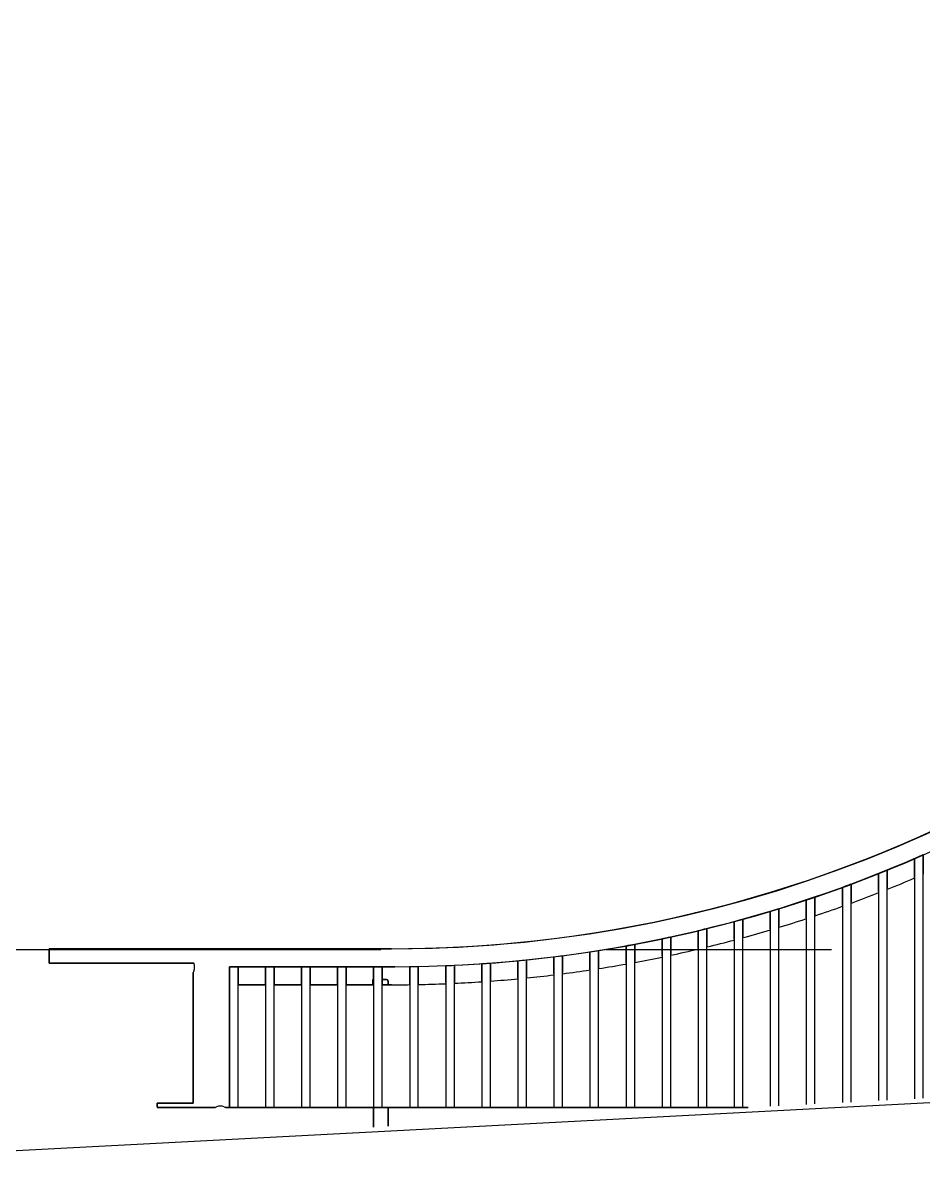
# Model space of a CAD drawing. Header units: millimetres. Extents: x -4391136 to -1798569, y -886572 to -291056.
# Drawn here: x -2136556 to -2135308, y -390037 to -388456 of the extents above; entities that cross this region are included whole.
import ezdxf

# ---------------------------------------------------------------- set-up
doc = ezdxf.new("R2010")
doc.units = ezdxf.units.MM
doc.linetypes.add('TA_GL_005.00000', pattern=[13.75, 5, -1.25, 1.25, -1.25, 5])
for name, color, linetype in [('000 - 0_SYM_DWG_GRIDLINE_MAIN_COLOR_251', 7, 'Continuous'), ('000 - CONCRETE_EX_BUILDING_SUB_COLOR_251', 7, 'Continuous'), ('000 - CONCRETE_WALL_MAIN_COLOR_1', 7, 'Continuous')]:
    doc.layers.add(name, color=color, linetype=linetype)
doc.styles.add('TA', font='', dxfattribs={"height": 4.5})
doc.styles.get('TA').set_extended_font_data('Cordia New')

# ---------------------------------------------------------------- blocks, each defined once
blk = doc.blocks.new('*U2335')
at = {"layer": '000 - 0_SYM_DWG_GRIDLINE_MAIN_COLOR_251', "color": 7, "linetype": 'ByBlock', "ltscale": 5}
blk.add_line((20, 0), (-573.796, 0), dxfattribs=at)
at = {"color": 7, "style": 'TA', "flags": 1}
blk.add_attdef('LOCATION', (6, -6), '', height=4.5, rotation=270, dxfattribs=at)
blk = doc.blocks.new('W-1-PP17-ENT2_REV00_20260527-020919_ELEVATION_2_DIMS')
at = {"layer": '000 - 0_SYM_DWG_GRIDLINE_MAIN_COLOR_251', "color": 7, "linetype": 'TA_GL_005.00000', "xscale": 50, "yscale": 50, "zscale": 50, "rotation": 180}
blk.add_blockref('*U2335', (-26525, 106090), dxfattribs=at)
blk = doc.blocks.new('A$C3de08056')
at = {"layer": '000 - CONCRETE_WALL_MAIN_COLOR_1', "color": 7}
blk.add_line((-25909.9, -239), (-28909.6, -396.2), dxfattribs=at)
blk = doc.blocks.new('DPA_CP_Entrance Canopy Curve_Ent 2_Edge Rev B-2 - Entrance Canopy Curve_Right-28747511-ENTRANCE 2 - ELEVATION 2')
at = {"layer": '000 - CONCRETE_EX_BUILDING_SUB_COLOR_251', "color": 7}
for p, q in [((-517666.4, 105883.8), (-517666.4, 106221.5)), ((-517666.4, 106221.5), (-517666.4, 106194.5)), ((-517678.4, 106216.3), (-517678.4, 105883.2)), ((-517678.4, 106189.8), (-517678.4, 106216.3)), ((-517728.4, 106195.5), (-517728.4, 105880.5)), ((-517728.4, 106170.3), (-517728.4, 106195.5)), ((-517716.4, 105881.2), (-517716.4, 106200.3)), ((-517716.4, 106200.3), (-517716.4, 106175)), ((-517778.4, 106176.4), (-517778.4, 105877.9)), ((-517778.4, 106150.8), (-517778.4, 106176.4)), ((-517766.4, 105878.5), (-517766.4, 106180.8)), ((-517766.4, 106180.8), (-517766.4, 106155.5)), ((-517828.4, 106159), (-517828.4, 105875.3)), ((-517828.4, 106133.7), (-517828.4, 106159)), ((-517816.4, 105875.9), (-517816.4, 106163)), ((-517816.4, 106163), (-517816.4, 106137.2)), ((-517878.4, 106143.2), (-517878.4, 105872.7)), ((-517878.4, 106118.8), (-517878.4, 106143.2)), ((-517866.4, 105873.3), (-517866.4, 106146.9)), ((-517866.4, 106146.9), (-517866.4, 106122.3)), ((-517928.4, 106129), (-517928.4, 105871.1)), ((-517928.4, 106103.9), (-517928.4, 106129)), ((-517916.4, 105871.1), (-517916.4, 106132.2)), ((-517916.4, 106132.2), (-517916.4, 106107.5)), ((-517978.4, 106116.2), (-517978.4, 105871.1)), ((-517978.4, 106091.6), (-517978.4, 106116.2)), ((-517966.4, 105871.1), (-517966.4, 106119.2)), ((-517966.4, 106119.2), (-517966.4, 106094.1)), ((-518078.4, 106095.2), (-518078.4, 105871.1)), ((-518078.4, 106070.6), (-518078.4, 106095.2)), ((-518066.4, 105871.1), (-518066.4, 106097.5)), ((-518066.4, 106097.5), (-518066.4, 106073.1)), ((-518028.4, 106105), (-518028.4, 105871.1)), ((-518028.4, 106081.1), (-518028.4, 106105)), ((-518016.4, 105871.1), (-518016.4, 106107.6)), ((-518016.4, 106107.6), (-518016.4, 106083.6)), ((-518878.4, 106091.1), (-518878.4, 106071.1)), ((-518403.4, 106091.1), (-518878.4, 106091.1)), ((-518403.4, 106091.1), (-518878.4, 106091.1)), ((-518878.4, 106091.1), (-518878.4, 106071.1)), ((-518178.4, 106080), (-518178.4, 105871.1)), ((-518178.4, 106056.4), (-518178.4, 106080)), ((-518166.4, 105871.1), (-518166.4, 106081.5)), ((-518166.4, 106081.5), (-518166.4, 106057.9)), ((-518128.4, 106086.9), (-518128.4, 105871.1)), ((-518128.4, 106062.6), (-518128.4, 106086.9)), ((-518116.4, 105871.1), (-518116.4, 106088.8)), ((-518116.4, 106088.8), (-518116.4, 106064.1)), ((-518878.4, 106071.1), (-518677.5, 106071.1)), ((-518878.4, 106071.1), (-518677.5, 106071.1)), ((-518628.4, 106066.1), (-518628.4, 105896.1)), ((-518628.4, 105871.1), (-518628.4, 106066.1)), ((-518628.4, 106066.1), (-518398.9, 106066.1)), ((-518628.4, 106066.1), (-518398.9, 106066.1)), ((-518628.4, 106066.1), (-518628.4, 105872.2)), ((-518616.4, 106066.1), (-518628.4, 106066.1)), ((-518628.4, 106066.1), (-518616.4, 106066.1)), ((-518628.4, 105872.2), (-518628.4, 106066.1)), ((-518616.4, 105871.1), (-518616.4, 106066.1)), ((-518616.4, 106066.1), (-518616.4, 106041.1)), ((-518566.4, 106066.1), (-518578.4, 106066.1)), ((-518578.4, 106066.1), (-518578.4, 105871.1)), ((-518578.4, 106041.1), (-518578.4, 106066.1)), ((-518578.4, 106066.1), (-518566.4, 106066.1)), ((-518566.4, 105871.1), (-518566.4, 106066.1)), ((-518566.4, 106066.1), (-518566.4, 106041.1)), ((-518516.4, 106066.1), (-518528.4, 106066.1)), ((-518528.4, 106066.1), (-518528.4, 105871.1)), ((-518528.4, 106041.1), (-518528.4, 106066.1)), ((-518528.4, 106066.1), (-518516.4, 106066.1)), ((-518516.4, 105871.1), (-518516.4, 106066.1)), ((-518516.4, 106066.1), (-518516.4, 106041.1)), ((-518466.4, 106066.1), (-518478.4, 106066.1)), ((-518478.4, 106066.1), (-518478.4, 105871.1)), ((-518478.4, 106041.1), (-518478.4, 106066.1)), ((-518478.4, 106066.1), (-518466.4, 106066.1)), ((-518466.4, 105871.1), (-518466.4, 106066.1)), ((-518466.4, 106066.1), (-518466.4, 106041.1)), ((-518416.4, 106066.1), (-518428.4, 106066.1)), ((-518428.4, 106066.1), (-518428.4, 105871.1)), ((-518428.4, 106041.1), (-518428.4, 106066.1)), ((-518428.4, 106066.1), (-518416.4, 106066.1)), ((-518416.4, 105871.1), (-518416.4, 106066.1)), ((-518416.4, 106066.1), (-518416.4, 106041.1)), ((-518378.4, 106066.2), (-518378.4, 105871.1)), ((-518378.4, 106042.1), (-518378.4, 106066.2)), ((-518366.4, 105871.1), (-518366.4, 106066.4)), ((-518366.4, 106066.4), (-518366.4, 106042.6)), ((-518328.4, 106067.6), (-518328.4, 105871.1)), ((-518328.4, 106044.2), (-518328.4, 106067.6)), ((-518316.4, 105871.1), (-518316.4, 106068.1)), ((-518316.4, 106068.1), (-518316.4, 106044.7)), ((-518278.4, 106070.4), (-518278.4, 105871.1)), ((-518278.4, 106046.2), (-518278.4, 106070.4)), ((-518266.4, 105871.1), (-518266.4, 106071.2)), ((-518266.4, 106071.2), (-518266.4, 106046.7)), ((-518228.4, 106074.5), (-518228.4, 105871.1)), ((-518228.4, 106050.2), (-518228.4, 106074.5)), ((-518216.4, 105871.1), (-518216.4, 106075.7)), ((-518216.4, 106075.7), (-518216.4, 106051.7)), ((-518678.4, 106058.1), (-518678.4, 105877.1)), ((-518678.4, 106058.1), (-518678.4, 105877.1)), ((-518429.4, 106041.1), (-518429.4, 106048.6)), ((-518429.4, 106048.6), (-518429.4, 106041.1)), ((-518416.4, 106048.6), (-518410.4, 106048.6)), ((-518410.4, 106048.6), (-518416.4, 106048.6)), ((-518408.4, 106046.6), (-518408.4, 106041.1)), ((-518408.4, 106041.1), (-518408.4, 106046.6)), ((-518628.4, 106041.1), (-518628.4, 105872.2)), ((-518628.4, 105872.2), (-518628.4, 106041.1)), ((-518628.4, 106041.1), (-518628.4, 105940)), ((-518628.4, 105940), (-518628.4, 106041.1)), ((-518628.4, 106041.1), (-518628.4, 105940)), ((-518628.4, 105940), (-518628.4, 106041.1)), ((-518578.4, 106041.1), (-518616.4, 106041.1)), ((-518616.4, 106041.1), (-518578.4, 106041.1)), ((-518578.4, 106041.1), (-518616.4, 106041.1)), ((-518616.4, 106041.1), (-518578.4, 106041.1)), ((-518578.4, 106041.1), (-518616.4, 106041.1)), ((-518616.4, 106041.1), (-518578.4, 106041.1)), ((-518528.4, 106041.1), (-518566.4, 106041.1)), ((-518566.4, 106041.1), (-518528.4, 106041.1)), ((-518528.4, 106041.1), (-518566.4, 106041.1)), ((-518566.4, 106041.1), (-518528.4, 106041.1)), ((-518528.4, 106041.1), (-518566.4, 106041.1)), ((-518566.4, 106041.1), (-518528.4, 106041.1)), ((-518478.4, 106041.1), (-518516.4, 106041.1)), ((-518516.4, 106041.1), (-518478.4, 106041.1)), ((-518478.4, 106041.1), (-518516.4, 106041.1)), ((-518516.4, 106041.1), (-518478.4, 106041.1)), ((-518478.4, 106041.1), (-518516.4, 106041.1)), ((-518516.4, 106041.1), (-518478.4, 106041.1)), ((-518428.4, 106041.1), (-518466.4, 106041.1)), ((-518466.4, 106041.1), (-518428.4, 106041.1)), ((-518428.4, 106041.1), (-518466.4, 106041.1)), ((-518466.4, 106041.1), (-518428.4, 106041.1)), ((-518429.4, 106041.1), (-518466.4, 106041.1)), ((-518466.4, 106041.1), (-518429.4, 106041.1)), ((-518403.4, 106041.1), (-518416.4, 106041.1)), ((-518416.4, 106041.1), (-518403.4, 106041.1)), ((-518403.4, 106041.1), (-518416.4, 106041.1)), ((-518416.4, 106041.1), (-518403.4, 106041.1)), ((-518403.4, 106041.1), (-518408.4, 106041.1)), ((-518408.4, 106041.1), (-518403.4, 106041.1)), ((-518628.4, 105872.2), (-518628.4, 105896.1)), ((-518678.4, 105877.1), (-518728.4, 105877.1)), ((-518728.4, 105877.1), (-518728.4, 105871.1)), ((-518728.4, 105877.1), (-518728.4, 105872.2)), ((-518678.4, 105877.1), (-518728.4, 105877.1)), ((-518728.4, 105871.1), (-518647.9, 105871.1)), ((-518728.4, 105871.1), (-518647.9, 105871.1)), ((-518633.9, 105871.1), (-518628.4, 105871.1)), ((-518633.9, 105871.1), (-518428.4, 105871.1)), ((-518628.4, 105871.1), (-517909, 105871.1)), ((-517909, 105871.1), (-518628.4, 105871.1)), ((-518428.4, 105871.1), (-518628.4, 105871.1)), ((-518628.4, 105871.1), (-518616.4, 105871.1)), ((-518616.4, 105871.1), (-518628.4, 105871.1)), ((-518578.4, 105871.1), (-518566.4, 105871.1)), ((-518566.4, 105871.1), (-518578.4, 105871.1)), ((-518528.4, 105871.1), (-518516.4, 105871.1)), ((-518516.4, 105871.1), (-518528.4, 105871.1)), ((-518478.4, 105871.1), (-518466.4, 105871.1)), ((-518466.4, 105871.1), (-518478.4, 105871.1)), ((-518428.4, 105843.8), (-518428.4, 105871.1)), ((-518428.4, 105871.1), (-518428.4, 105843.8)), ((-518428.4, 105871.1), (-518416.4, 105871.1)), ((-518416.4, 105871.1), (-518428.4, 105871.1)), ((-518408.4, 105871.1), (-518408.4, 105844.9)), ((-518408.4, 105844.9), (-518408.4, 105871.1)), ((-518378.4, 105871.1), (-518366.4, 105871.1)), ((-518366.4, 105871.1), (-518378.4, 105871.1)), ((-518328.4, 105871.1), (-518316.4, 105871.1)), ((-518316.4, 105871.1), (-518328.4, 105871.1)), ((-518278.4, 105871.1), (-518266.4, 105871.1)), ((-518266.4, 105871.1), (-518278.4, 105871.1)), ((-518228.4, 105871.1), (-518216.4, 105871.1)), ((-518216.4, 105871.1), (-518228.4, 105871.1)), ((-518178.4, 105871.1), (-518166.4, 105871.1)), ((-518166.4, 105871.1), (-518178.4, 105871.1)), ((-518128.4, 105871.1), (-518116.4, 105871.1)), ((-518116.4, 105871.1), (-518128.4, 105871.1)), ((-518078.4, 105871.1), (-518066.4, 105871.1)), ((-518066.4, 105871.1), (-518078.4, 105871.1)), ((-518028.4, 105871.1), (-518016.4, 105871.1)), ((-518016.4, 105871.1), (-518028.4, 105871.1)), ((-517978.4, 105871.1), (-517966.4, 105871.1)), ((-517966.4, 105871.1), (-517978.4, 105871.1)), ((-517928.4, 105871.1), (-517916.4, 105871.1)), ((-517916.4, 105871.1), (-517928.4, 105871.1))]:
    blk.add_line(p, q, dxfattribs=at)
for centre, radius, start, end in [((-518403.4, 107891.1), 1800, 270, 360), ((-518403.4, 107891.1), 1825, 270.1424, 0), ((-518403.4, 107891.1), 1800, 270, 326.8114), ((-518403.4, 107891.1), 1825, 270.1424, 293.7891), ((-518403.4, 107891.1), 1825, 293.4068, 293.818), ((-518403.4, 107891.1), 1825, 293.4068, 293.818), ((-518403.4, 107891.1), 1825, 291.707, 292.113), ((-518403.4, 107891.1), 1825, 291.707, 292.113), ((-518403.4, 107891.1), 1850, 291.8172, 293.0809), ((-518403.4, 107891.1), 1850, 291.8172, 293.0809), ((-518403.4, 107891.1), 1850, 291.8172, 293.0809), ((-518403.4, 107891.1), 1850, 291.8172, 293.0809), ((-518403.4, 107891.1), 1850, 291.8172, 293.0809), ((-518403.4, 107891.1), 1850, 291.8172, 293.0809), ((-518403.4, 107891.1), 1825, 290.027, 290.4285), ((-518403.4, 107891.1), 1825, 290.027, 290.2277), ((-518403.4, 107891.1), 1825, 290.2518, 290.4285), ((-518403.4, 107891.1), 1825, 288.3648, 288.7622), ((-518403.4, 107891.1), 1825, 288.3648, 288.7622), ((-518403.4, 107891.1), 1850, 290.1545, 291.4182), ((-518403.4, 107891.1), 1850, 290.1545, 291.4182), ((-518403.4, 107891.1), 1850, 290.1545, 291.4182), ((-518403.4, 107891.1), 1850, 290.1545, 291.4182), ((-518403.4, 107891.1), 1850, 290.1545, 291.4182), ((-518403.4, 107891.1), 1850, 290.1545, 291.4182), ((-518403.4, 107891.1), 1825, 286.7184, 287.1122), ((-518403.4, 107891.1), 1825, 286.7184, 287.1122), ((-518403.4, 107891.1), 1850, 288.5045, 289.7555), ((-518403.4, 107891.1), 1850, 288.5045, 289.7555), ((-518403.4, 107891.1), 1850, 288.5045, 289.7555), ((-518403.4, 107891.1), 1850, 288.5045, 289.7555), ((-518403.4, 107891.1), 1850, 288.5045, 289.7555), ((-518403.4, 107891.1), 1850, 288.5045, 289.7555), ((-518403.4, 107891.1), 1825, 285.0861, 285.4767), ((-518403.4, 107891.1), 1825, 285.0861, 285.4767), ((-518403.4, 107891.1), 1850, 286.8884, 288.1167), ((-518403.4, 107891.1), 1850, 286.8884, 288.1167), ((-518403.4, 107891.1), 1850, 286.8884, 288.1167), ((-518403.4, 107891.1), 1850, 286.8884, 288.1167), ((-518403.4, 107891.1), 1850, 286.8884, 288.1167), ((-518403.4, 107891.1), 1850, 286.8884, 288.1167), ((-518403.4, 107891.1), 1825, 283.4663, 283.854), ((-518403.4, 107891.1), 1825, 283.4663, 283.854), ((-518403.4, 107891.1), 1850, 285.2722, 286.5005), ((-518403.4, 107891.1), 1850, 285.2722, 286.5005), ((-518403.4, 107891.1), 1850, 285.2722, 286.5005), ((-518403.4, 107891.1), 1850, 285.2722, 286.5005), ((-518403.4, 107891.1), 1850, 285.2722, 286.5005), ((-518403.4, 107891.1), 1850, 285.2722, 286.5005), ((-518403.4, 107891.1), 1825, 280.2579, 280.641), ((-518403.4, 107891.1), 1825, 280.2579, 280.641), ((-518403.4, 107891.1), 1825, 281.8574, 282.2426), ((-518403.4, 107891.1), 1825, 281.8574, 282.05), ((-518403.4, 107891.1), 1825, 282.0766, 282.2426), ((-518403.4, 107891.1), 1850, 283.6676, 284.8843), ((-518403.4, 107891.1), 1850, 283.6676, 284.8843), ((-518403.4, 107891.1), 1850, 283.6676, 284.8843), ((-518403.4, 107891.1), 1850, 283.6676, 284.8843), ((-518403.4, 107891.1), 1850, 283.6676, 284.8843), ((-518403.4, 107891.1), 1850, 283.6676, 284.8843), ((-518403.4, 107891.1), 1825, 277.0817, 277.4615), ((-518403.4, 107891.1), 1825, 277.0817, 277.4615), ((-518403.4, 107891.1), 1825, 278.6664, 279.0477), ((-518403.4, 107891.1), 1825, 278.6664, 279.0477), ((-518403.4, 107891.1), 1850, 280.5022, 281.7051), ((-518403.4, 107891.1), 1850, 280.5022, 281.7051), ((-518403.4, 107891.1), 1850, 280.5022, 281.7051), ((-518403.4, 107891.1), 1850, 280.5022, 281.7051), ((-518403.4, 107891.1), 1850, 280.5022, 281.7051), ((-518403.4, 107891.1), 1850, 280.5022, 281.7051), ((-518403.4, 107891.1), 1850, 282.0849, 283.2877), ((-518403.4, 107891.1), 1850, 282.0849, 283.2877), ((-518403.4, 107891.1), 1850, 282.0849, 283.2877), ((-518403.4, 107891.1), 1850, 282.0849, 283.2877), ((-518403.4, 107891.1), 1850, 282.0849, 283.2877), ((-518403.4, 107891.1), 1850, 282.0849, 283.2877), ((-518692.9, 106065.7), 16.3, 340.2412, 19.0992), ((-518692.9, 106065.7), 16.3, 340.2412, 19.0992), ((-518403.4, 107891.1), 1825, 270.7847, 271.1615), ((-518403.4, 107891.1), 1825, 270.7847, 271.1615), ((-518403.4, 107891.1), 1825, 272.3551, 272.7322), ((-518403.4, 107891.1), 1825, 272.3551, 272.7322), ((-518403.4, 107891.1), 1825, 273.9273, 274.305), ((-518403.4, 107891.1), 1825, 273.9273, 274.1161), ((-518403.4, 107891.1), 1825, 274.1456, 274.305), ((-518403.4, 107891.1), 1825, 275.5024, 275.881), ((-518403.4, 107891.1), 1825, 275.5024, 275.881), ((-518403.4, 107891.1), 1850, 278.9272, 280.1224), ((-518403.4, 107891.1), 1850, 278.9272, 280.1224), ((-518403.4, 107891.1), 1850, 278.9272, 280.1224), ((-518403.4, 107891.1), 1850, 278.9272, 280.1224), ((-518403.4, 107891.1), 1850, 278.9272, 280.1224), ((-518403.4, 107891.1), 1850, 278.9272, 280.1224), ((-518675.4, 106058.1), 3, 135, 180), ((-518410.4, 106046.6), 2, 0, 90), ((-518410.4, 106046.6), 2, 30, 60), ((-518403.4, 107891.1), 1850, 274.2476, 275.4306), ((-518403.4, 107891.1), 1850, 274.2476, 275.4306), ((-518403.4, 107891.1), 1850, 274.2476, 275.4306), ((-518403.4, 107891.1), 1850, 274.2476, 275.4306), ((-518403.4, 107891.1), 1850, 274.2476, 275.4306), ((-518403.4, 107891.1), 1850, 274.2476, 275.4306), ((-518403.4, 107891.1), 1850, 275.8052, 276.9916), ((-518403.4, 107891.1), 1850, 275.8052, 276.9916), ((-518403.4, 107891.1), 1850, 275.8052, 276.9916), ((-518403.4, 107891.1), 1850, 275.8052, 276.9916), ((-518403.4, 107891.1), 1850, 275.8052, 276.9916), ((-518403.4, 107891.1), 1850, 275.8052, 276.9916), ((-518403.4, 107891.1), 1850, 277.3662, 278.5525), ((-518403.4, 107891.1), 1850, 277.3662, 278.5525), ((-518403.4, 107891.1), 1850, 277.3662, 278.5525), ((-518403.4, 107891.1), 1850, 277.3662, 278.5525), ((-518403.4, 107891.1), 1850, 277.3662, 278.5525), ((-518403.4, 107891.1), 1850, 277.3662, 278.5525), ((-518403.4, 107891.1), 1850, 270, 270.775), ((-518403.4, 107891.1), 1850, 270, 270.775), ((-518403.4, 107891.1), 1850, 270, 270.775), ((-518403.4, 107891.1), 1850, 270, 270.775), ((-518403.4, 107891.1), 1850, 270, 270.775), ((-518403.4, 107891.1), 1850, 270, 270.775), ((-518403.4, 107891.1), 1850, 271.147, 272.3253), ((-518403.4, 107891.1), 1850, 271.147, 272.3253), ((-518403.4, 107891.1), 1850, 271.147, 272.3253), ((-518403.4, 107891.1), 1850, 271.147, 272.3253), ((-518403.4, 107891.1), 1850, 271.147, 272.3253), ((-518403.4, 107891.1), 1850, 271.147, 272.3253), ((-518403.4, 107891.1), 1850, 272.6973, 273.8756), ((-518403.4, 107891.1), 1850, 272.6973, 273.8756), ((-518403.4, 107891.1), 1850, 272.6973, 273.8756), ((-518403.4, 107891.1), 1850, 272.6973, 273.8756), ((-518403.4, 107891.1), 1850, 272.6973, 273.8756), ((-518403.4, 107891.1), 1850, 272.6973, 273.8756), ((-518640.9, 105858.4), 14.5, 68.229, 112.0886), ((-518640.9, 105858.4), 14.5, 68.229, 112.0422), ((-518647.9, 105873.1), 2, 270, 322.38), ((-518633.9, 105873.1), 2, 216.5443, 270), ((-518633.9, 105873.1), 2, 216.5443, 270)]:
    blk.add_arc(centre, radius, start, end, dxfattribs=at)
blk = doc.blocks.new('DPA_CP_Entrance Canopy Curve_Ent 2_Edge Rev B-1 - Entrance Canopy Curve_Left-31479712-ENTRANCE 2 - ELEVATION 2')
at = {"layer": '000 - CONCRETE_EX_BUILDING_SUB_COLOR_251', "color": 7}
for p, q in [((-517666.4, 106194.5), (-517666.4, 106221.5)), ((-517666.4, 106221.5), (-517666.4, 106194.5)), ((-517678.4, 106216.3), (-517678.4, 106189.8)), ((-517678.4, 106189.8), (-517678.4, 106216.3)), ((-517728.4, 106195.5), (-517728.4, 106170.3)), ((-517728.4, 106170.3), (-517728.4, 106195.5)), ((-517716.4, 106175), (-517716.4, 106200.3)), ((-517716.4, 106200.3), (-517716.4, 106175)), ((-517778.4, 106176.4), (-517778.4, 106150.8)), ((-517778.4, 106150.8), (-517778.4, 106176.4)), ((-517766.4, 106155.5), (-517766.4, 106180.8)), ((-517766.4, 106180.8), (-517766.4, 106155.5)), ((-517828.4, 106159), (-517828.4, 106133.7)), ((-517828.4, 106133.7), (-517828.4, 106159)), ((-517816.4, 106137.2), (-517816.4, 106163)), ((-517816.4, 106163), (-517816.4, 106137.2)), ((-517878.4, 106143.2), (-517878.4, 106118.8)), ((-517878.4, 106118.8), (-517878.4, 106143.2)), ((-517866.4, 106122.3), (-517866.4, 106146.9)), ((-517866.4, 106146.9), (-517866.4, 106122.3)), ((-517928.4, 106129), (-517928.4, 106103.9)), ((-517928.4, 106103.9), (-517928.4, 106129)), ((-517916.4, 106107.5), (-517916.4, 106132.2)), ((-517916.4, 106132.2), (-517916.4, 106107.5)), ((-517978.4, 106116.2), (-517978.4, 106091.6)), ((-517978.4, 106091.6), (-517978.4, 106116.2)), ((-517966.4, 106094.1), (-517966.4, 106119.2)), ((-517966.4, 106119.2), (-517966.4, 106094.1)), ((-518078.4, 106095.2), (-518078.4, 106070.6)), ((-518078.4, 106070.6), (-518078.4, 106095.2)), ((-518066.4, 106073.1), (-518066.4, 106097.5)), ((-518066.4, 106097.5), (-518066.4, 106073.1)), ((-518028.4, 106105), (-518028.4, 106081.1)), ((-518028.4, 106081.1), (-518028.4, 106105)), ((-518016.4, 106083.6), (-518016.4, 106107.6)), ((-518016.4, 106107.6), (-518016.4, 106083.6)), ((-518878.4, 106091.1), (-518403.4, 106091.1)), ((-518878.4, 106071.1), (-518878.4, 106091.1)), ((-518878.4, 106071.1), (-518878.4, 106091.1)), ((-518878.4, 106091.1), (-518403.4, 106091.1)), ((-518178.4, 106080), (-518178.4, 106056.4)), ((-518178.4, 106056.4), (-518178.4, 106080)), ((-518166.4, 106057.9), (-518166.4, 106081.5)), ((-518166.4, 106081.5), (-518166.4, 106057.9)), ((-518128.4, 106086.9), (-518128.4, 106062.6)), ((-518128.4, 106062.6), (-518128.4, 106086.9)), ((-518116.4, 106064.1), (-518116.4, 106088.8)), ((-518116.4, 106088.8), (-518116.4, 106064.1)), ((-518677.5, 106071.1), (-518878.4, 106071.1)), ((-518677.5, 106071.1), (-518878.4, 106071.1)), ((-518628.4, 106036.1), (-518628.4, 106066.1)), ((-518398.9, 106066.1), (-518628.4, 106066.1)), ((-518628.4, 106066.1), (-518628.4, 106036.1)), ((-518398.9, 106066.1), (-518628.4, 106066.1)), ((-518628.4, 106066.1), (-518628.4, 106036.1)), ((-518616.4, 106066.1), (-518628.4, 106066.1)), ((-518628.4, 106066.1), (-518616.4, 106066.1)), ((-518628.4, 106036.1), (-518628.4, 106066.1)), ((-518616.4, 106041.1), (-518616.4, 106066.1)), ((-518616.4, 106066.1), (-518616.4, 106041.1)), ((-518566.4, 106066.1), (-518578.4, 106066.1)), ((-518578.4, 106066.1), (-518578.4, 106041.1)), ((-518578.4, 106041.1), (-518578.4, 106066.1)), ((-518578.4, 106066.1), (-518566.4, 106066.1)), ((-518566.4, 106041.1), (-518566.4, 106066.1)), ((-518566.4, 106066.1), (-518566.4, 106041.1)), ((-518516.4, 106066.1), (-518528.4, 106066.1)), ((-518528.4, 106066.1), (-518528.4, 106041.1)), ((-518528.4, 106041.1), (-518528.4, 106066.1)), ((-518528.4, 106066.1), (-518516.4, 106066.1)), ((-518516.4, 106041.1), (-518516.4, 106066.1)), ((-518516.4, 106066.1), (-518516.4, 106041.1)), ((-518466.4, 106066.1), (-518478.4, 106066.1)), ((-518478.4, 106066.1), (-518478.4, 106041.1)), ((-518478.4, 106041.1), (-518478.4, 106066.1)), ((-518478.4, 106066.1), (-518466.4, 106066.1)), ((-518466.4, 106041.1), (-518466.4, 106066.1)), ((-518466.4, 106066.1), (-518466.4, 106041.1)), ((-518416.4, 106066.1), (-518428.4, 106066.1)), ((-518428.4, 106066.1), (-518428.4, 106048.5)), ((-518428.4, 106048.5), (-518428.4, 106066.1)), ((-518428.4, 106066.1), (-518416.4, 106066.1)), ((-518416.4, 106048.6), (-518416.4, 106066.1)), ((-518416.4, 106066.1), (-518416.4, 106048.6)), ((-518378.4, 106066.2), (-518378.4, 106042.1)), ((-518378.4, 106042.1), (-518378.4, 106066.2)), ((-518366.4, 106042.6), (-518366.4, 106066.4)), ((-518366.4, 106066.4), (-518366.4, 106042.6)), ((-518328.4, 106067.6), (-518328.4, 106044.2)), ((-518328.4, 106044.2), (-518328.4, 106067.6)), ((-518316.4, 106044.7), (-518316.4, 106068.1)), ((-518316.4, 106068.1), (-518316.4, 106044.7)), ((-518278.4, 106070.4), (-518278.4, 106046.2)), ((-518278.4, 106046.2), (-518278.4, 106070.4)), ((-518266.4, 106046.7), (-518266.4, 106071.2)), ((-518266.4, 106071.2), (-518266.4, 106046.7)), ((-518228.4, 106074.5), (-518228.4, 106050.2)), ((-518228.4, 106050.2), (-518228.4, 106074.5)), ((-518216.4, 106051.7), (-518216.4, 106075.7)), ((-518216.4, 106075.7), (-518216.4, 106051.7)), ((-518678.4, 105877.1), (-518678.4, 106058.1)), ((-518678.4, 105877.1), (-518678.4, 106058.1)), ((-518429.4, 106048.6), (-518429.4, 106041.1)), ((-518429.4, 106041.1), (-518429.4, 106048.6)), ((-518410.4, 106048.6), (-518416.4, 106048.6)), ((-518416.4, 106048.6), (-518410.4, 106048.6)), ((-518408.4, 106041.1), (-518408.4, 106046.6)), ((-518408.4, 106046.6), (-518408.4, 106041.1)), ((-518628.4, 106041.1), (-518628.4, 106036.1)), ((-518628.4, 106036.1), (-518628.4, 106041.1)), ((-518628.4, 106041.1), (-518628.4, 106036.1)), ((-518628.4, 106036.1), (-518628.4, 106041.1)), ((-518628.4, 106041.1), (-518628.4, 106036.1)), ((-518628.4, 106036.1), (-518628.4, 106041.1)), ((-518578.4, 106041.1), (-518616.4, 106041.1)), ((-518616.4, 106041.1), (-518578.4, 106041.1)), ((-518578.4, 106041.1), (-518616.4, 106041.1)), ((-518616.4, 106041.1), (-518578.4, 106041.1)), ((-518578.4, 106041.1), (-518616.4, 106041.1)), ((-518616.4, 106041.1), (-518578.4, 106041.1)), ((-518528.4, 106041.1), (-518566.4, 106041.1)), ((-518566.4, 106041.1), (-518528.4, 106041.1)), ((-518528.4, 106041.1), (-518566.4, 106041.1)), ((-518566.4, 106041.1), (-518528.4, 106041.1)), ((-518528.4, 106041.1), (-518566.4, 106041.1)), ((-518566.4, 106041.1), (-518528.4, 106041.1)), ((-518478.4, 106041.1), (-518516.4, 106041.1)), ((-518516.4, 106041.1), (-518478.4, 106041.1)), ((-518478.4, 106041.1), (-518516.4, 106041.1)), ((-518516.4, 106041.1), (-518478.4, 106041.1)), ((-518478.4, 106041.1), (-518516.4, 106041.1)), ((-518516.4, 106041.1), (-518478.4, 106041.1)), ((-518429.4, 106041.1), (-518466.4, 106041.1)), ((-518466.4, 106041.1), (-518429.4, 106041.1)), ((-518429.4, 106041.1), (-518466.4, 106041.1)), ((-518466.4, 106041.1), (-518429.4, 106041.1)), ((-518429.4, 106041.1), (-518466.4, 106041.1)), ((-518466.4, 106041.1), (-518429.4, 106041.1)), ((-518403.4, 106041.1), (-518408.4, 106041.1)), ((-518408.4, 106041.1), (-518403.4, 106041.1)), ((-518403.4, 106041.1), (-518408.4, 106041.1)), ((-518408.4, 106041.1), (-518403.4, 106041.1)), ((-518403.4, 106041.1), (-518408.4, 106041.1)), ((-518408.4, 106041.1), (-518403.4, 106041.1)), ((-518628.4, 106006.1), (-518628.4, 105896.1)), ((-518628.4, 105896.1), (-518628.4, 106006.1)), ((-518628.4, 105896.1), (-518628.4, 106006.1)), ((-518628.4, 106006.1), (-518628.4, 105896.1)), ((-518628.4, 106006.1), (-518628.4, 105896.1)), ((-518628.4, 105896.1), (-518628.4, 106006.1)), ((-518628.4, 106006.1), (-518628.4, 105940)), ((-518628.4, 105940), (-518628.4, 106006.1)), ((-518628.4, 106006.1), (-518628.4, 105940)), ((-518628.4, 105940), (-518628.4, 106006.1)), ((-518728.4, 105872.2), (-518728.4, 105877.1)), ((-518728.4, 105877.1), (-518678.4, 105877.1)), ((-518728.4, 105877.1), (-518678.4, 105877.1)), ((-518728.4, 105872.2), (-518728.4, 105877.1)), ((-518647.9, 105871.1), (-518728.4, 105871.1)), ((-518647.9, 105871.1), (-518728.4, 105871.1)), ((-518628.4, 105871.1), (-518633.9, 105871.1)), ((-518428.4, 105871.1), (-518633.9, 105871.1)), ((-518628.4, 105871.1), (-518428.4, 105871.1)), ((-518428.4, 105871.1), (-518628.4, 105871.1)), ((-518628.4, 105871.1), (-518428.4, 105871.1)), ((-518628.4, 105871.1), (-518616.4, 105871.1)), ((-518616.4, 105871.1), (-518628.4, 105871.1)), ((-518578.4, 105871.1), (-518566.4, 105871.1)), ((-518566.4, 105871.1), (-518578.4, 105871.1)), ((-518528.4, 105871.1), (-518516.4, 105871.1)), ((-518516.4, 105871.1), (-518528.4, 105871.1)), ((-518478.4, 105871.1), (-518466.4, 105871.1)), ((-518466.4, 105871.1), (-518478.4, 105871.1)), ((-518428.4, 105871.1), (-518428.4, 105843.8)), ((-518428.4, 105843.8), (-518428.4, 105871.1)), ((-518408.4, 105871.1), (-517909, 105871.1)), ((-517909, 105871.1), (-518408.4, 105871.1)), ((-518408.4, 105844.9), (-518408.4, 105871.1)), ((-518408.4, 105871.1), (-518408.4, 105844.9)), ((-518378.4, 105871.1), (-518366.4, 105871.1)), ((-518366.4, 105871.1), (-518378.4, 105871.1)), ((-518328.4, 105871.1), (-518316.4, 105871.1)), ((-518316.4, 105871.1), (-518328.4, 105871.1)), ((-518278.4, 105871.1), (-518266.4, 105871.1)), ((-518266.4, 105871.1), (-518278.4, 105871.1)), ((-518228.4, 105871.1), (-518216.4, 105871.1)), ((-518216.4, 105871.1), (-518228.4, 105871.1)), ((-518178.4, 105871.1), (-518166.4, 105871.1)), ((-518166.4, 105871.1), (-518178.4, 105871.1)), ((-518128.4, 105871.1), (-518116.4, 105871.1)), ((-518116.4, 105871.1), (-518128.4, 105871.1)), ((-518078.4, 105871.1), (-518066.4, 105871.1)), ((-518066.4, 105871.1), (-518078.4, 105871.1)), ((-518028.4, 105871.1), (-518016.4, 105871.1)), ((-518016.4, 105871.1), (-518028.4, 105871.1)), ((-517978.4, 105871.1), (-517966.4, 105871.1)), ((-517966.4, 105871.1), (-517978.4, 105871.1)), ((-517928.4, 105871.1), (-517916.4, 105871.1)), ((-517916.4, 105871.1), (-517928.4, 105871.1))]:
    blk.add_line(p, q, dxfattribs=at)
for centre, radius, start, end in [((-518403.4, 107891.1), 1800, 270, 326.8114), ((-518403.4, 107891.1), 1800, 270, 326.8114), ((-518403.4, 107891.1), 1825, 270.1424, 293.7891), ((-518403.4, 107891.1), 1825, 270.1424, 293.7891), ((-518403.4, 107891.1), 1825, 293.4068, 293.818), ((-518403.4, 107891.1), 1825, 293.4068, 293.818), ((-518403.4, 107891.1), 1825, 291.707, 292.113), ((-518403.4, 107891.1), 1825, 291.707, 292.113), ((-518403.4, 107891.1), 1850, 291.8172, 293.0809), ((-518403.4, 107891.1), 1850, 291.8172, 293.0809), ((-518403.4, 107891.1), 1850, 291.8172, 293.0809), ((-518403.4, 107891.1), 1850, 291.8172, 293.0809), ((-518403.4, 107891.1), 1850, 291.8172, 293.0809), ((-518403.4, 107891.1), 1850, 291.8172, 293.0809), ((-518403.4, 107891.1), 1825, 290.027, 290.2277), ((-518403.4, 107891.1), 1825, 290.027, 290.2277), ((-518403.4, 107891.1), 1825, 290.2518, 290.4285), ((-518403.4, 107891.1), 1825, 290.2518, 290.4285), ((-518403.4, 107891.1), 1825, 288.3648, 288.7622), ((-518403.4, 107891.1), 1825, 288.3648, 288.7622), ((-518403.4, 107891.1), 1850, 290.1545, 291.4182), ((-518403.4, 107891.1), 1850, 290.1545, 291.4182), ((-518403.4, 107891.1), 1850, 290.1545, 291.4182), ((-518403.4, 107891.1), 1850, 290.1545, 291.4182), ((-518403.4, 107891.1), 1850, 290.1545, 291.4182), ((-518403.4, 107891.1), 1850, 290.1545, 291.4182), ((-518403.4, 107891.1), 1825, 286.7184, 287.1122), ((-518403.4, 107891.1), 1825, 286.7184, 287.1122), ((-518403.4, 107891.1), 1850, 288.5045, 289.7555), ((-518403.4, 107891.1), 1850, 288.5045, 289.7555), ((-518403.4, 107891.1), 1850, 288.5045, 289.7555), ((-518403.4, 107891.1), 1850, 288.5045, 289.7555), ((-518403.4, 107891.1), 1850, 288.5045, 289.7555), ((-518403.4, 107891.1), 1850, 288.5045, 289.7555), ((-518403.4, 107891.1), 1825, 285.0861, 285.4767), ((-518403.4, 107891.1), 1825, 285.0861, 285.4767), ((-518403.4, 107891.1), 1850, 286.8884, 288.1167), ((-518403.4, 107891.1), 1850, 286.8884, 288.1167), ((-518403.4, 107891.1), 1850, 286.8884, 288.1167), ((-518403.4, 107891.1), 1850, 286.8884, 288.1167), ((-518403.4, 107891.1), 1850, 286.8884, 288.1167), ((-518403.4, 107891.1), 1850, 286.8884, 288.1167), ((-518403.4, 107891.1), 1825, 283.4663, 283.854), ((-518403.4, 107891.1), 1825, 283.4663, 283.854), ((-518403.4, 107891.1), 1850, 285.2722, 286.5005), ((-518403.4, 107891.1), 1850, 285.2722, 286.5005), ((-518403.4, 107891.1), 1850, 285.2722, 286.5005), ((-518403.4, 107891.1), 1850, 285.2722, 286.5005), ((-518403.4, 107891.1), 1850, 285.2722, 286.5005), ((-518403.4, 107891.1), 1850, 285.2722, 286.5005), ((-518403.4, 107891.1), 1825, 280.2579, 280.641), ((-518403.4, 107891.1), 1825, 280.2579, 280.641), ((-518403.4, 107891.1), 1825, 281.8574, 282.05), ((-518403.4, 107891.1), 1825, 281.8574, 282.05), ((-518403.4, 107891.1), 1825, 282.0766, 282.2426), ((-518403.4, 107891.1), 1825, 282.0766, 282.2426), ((-518403.4, 107891.1), 1850, 283.6676, 284.8843), ((-518403.4, 107891.1), 1850, 283.6676, 284.8843), ((-518403.4, 107891.1), 1850, 283.6676, 284.8843), ((-518403.4, 107891.1), 1850, 283.6676, 284.8843), ((-518403.4, 107891.1), 1850, 283.6676, 284.8843), ((-518403.4, 107891.1), 1850, 283.6676, 284.8843), ((-518403.4, 107891.1), 1825, 277.0817, 277.4615), ((-518403.4, 107891.1), 1825, 277.0817, 277.4615), ((-518403.4, 107891.1), 1825, 278.6664, 279.0477), ((-518403.4, 107891.1), 1825, 278.6664, 279.0477), ((-518403.4, 107891.1), 1850, 280.5022, 281.7051), ((-518403.4, 107891.1), 1850, 280.5022, 281.7051), ((-518403.4, 107891.1), 1850, 280.5022, 281.7051), ((-518403.4, 107891.1), 1850, 280.5022, 281.7051), ((-518403.4, 107891.1), 1850, 280.5022, 281.7051), ((-518403.4, 107891.1), 1850, 280.5022, 281.7051), ((-518403.4, 107891.1), 1850, 282.0849, 283.2877), ((-518403.4, 107891.1), 1850, 282.0849, 283.2877), ((-518403.4, 107891.1), 1850, 282.0849, 283.2877), ((-518403.4, 107891.1), 1850, 282.0849, 283.2877), ((-518403.4, 107891.1), 1850, 282.0849, 283.2877), ((-518403.4, 107891.1), 1850, 282.0849, 283.2877), ((-518692.9, 106065.7), 16.3, 340.2412, 19.0992), ((-518692.9, 106065.7), 16.3, 340.2412, 19.0992), ((-518403.4, 107891.1), 1825, 270.7847, 271.1615), ((-518403.4, 107891.1), 1825, 270.7847, 271.1615), ((-518403.4, 107891.1), 1825, 272.3551, 272.7322), ((-518403.4, 107891.1), 1825, 272.3551, 272.7322), ((-518403.4, 107891.1), 1825, 273.9273, 274.1161), ((-518403.4, 107891.1), 1825, 273.9273, 274.1161), ((-518403.4, 107891.1), 1825, 274.1456, 274.305), ((-518403.4, 107891.1), 1825, 274.1456, 274.305), ((-518403.4, 107891.1), 1825, 275.5024, 275.881), ((-518403.4, 107891.1), 1825, 275.5024, 275.881), ((-518403.4, 107891.1), 1850, 278.9272, 280.1224), ((-518403.4, 107891.1), 1850, 278.9272, 280.1224), ((-518403.4, 107891.1), 1850, 278.9272, 280.1224), ((-518403.4, 107891.1), 1850, 278.9272, 280.1224), ((-518403.4, 107891.1), 1850, 278.9272, 280.1224), ((-518403.4, 107891.1), 1850, 278.9272, 280.1224), ((-518410.4, 106046.6), 2, 30, 60), ((-518410.4, 106046.6), 2, 30, 60), ((-518403.4, 107891.1), 1850, 274.2476, 275.4306), ((-518403.4, 107891.1), 1850, 274.2476, 275.4306), ((-518403.4, 107891.1), 1850, 274.2476, 275.4306), ((-518403.4, 107891.1), 1850, 274.2476, 275.4306), ((-518403.4, 107891.1), 1850, 274.2476, 275.4306), ((-518403.4, 107891.1), 1850, 274.2476, 275.4306), ((-518403.4, 107891.1), 1850, 275.8052, 276.9916), ((-518403.4, 107891.1), 1850, 275.8052, 276.9916), ((-518403.4, 107891.1), 1850, 275.8052, 276.9916), ((-518403.4, 107891.1), 1850, 275.8052, 276.9916), ((-518403.4, 107891.1), 1850, 275.8052, 276.9916), ((-518403.4, 107891.1), 1850, 275.8052, 276.9916), ((-518403.4, 107891.1), 1850, 277.3662, 278.5525), ((-518403.4, 107891.1), 1850, 277.3662, 278.5525), ((-518403.4, 107891.1), 1850, 277.3662, 278.5525), ((-518403.4, 107891.1), 1850, 277.3662, 278.5525), ((-518403.4, 107891.1), 1850, 277.3662, 278.5525), ((-518403.4, 107891.1), 1850, 277.3662, 278.5525), ((-518403.4, 107891.1), 1850, 270, 270.775), ((-518403.4, 107891.1), 1850, 270, 270.775), ((-518403.4, 107891.1), 1850, 270, 270.775), ((-518403.4, 107891.1), 1850, 270, 270.775), ((-518403.4, 107891.1), 1850, 270, 270.775), ((-518403.4, 107891.1), 1850, 270, 270.775), ((-518403.4, 107891.1), 1850, 271.147, 272.3253), ((-518403.4, 107891.1), 1850, 271.147, 272.3253), ((-518403.4, 107891.1), 1850, 271.147, 272.3253), ((-518403.4, 107891.1), 1850, 271.147, 272.3253), ((-518403.4, 107891.1), 1850, 271.147, 272.3253), ((-518403.4, 107891.1), 1850, 271.147, 272.3253), ((-518403.4, 107891.1), 1850, 272.6973, 273.8756), ((-518403.4, 107891.1), 1850, 272.6973, 273.8756), ((-518403.4, 107891.1), 1850, 272.6973, 273.8756), ((-518403.4, 107891.1), 1850, 272.6973, 273.8756), ((-518403.4, 107891.1), 1850, 272.6973, 273.8756), ((-518403.4, 107891.1), 1850, 272.6973, 273.8756), ((-518640.9, 105858.4), 14.5, 68.229, 112.0422), ((-518640.9, 105858.4), 14.5, 68.229, 112.0422)]:
    blk.add_arc(centre, radius, start, end, dxfattribs=at)
blk = doc.blocks.new('W-1-PP17-ENT2_REV00_20260527-020919_ELEVATION_2_EX')
at = {"layer": '000 - CONCRETE_EX_BUILDING_SUB_COLOR_251', "color": 7}
for name in ['DPA_CP_Entrance Canopy Curve_Ent 2_Edge Rev B-1 - Entrance Canopy Curve_Left-31479712-ENTRANCE 2 - ELEVATION 2', 'DPA_CP_Entrance Canopy Curve_Ent 2_Edge Rev B-2 - Entrance Canopy Curve_Right-28747511-ENTRANCE 2 - ELEVATION 2']:
    blk.add_blockref(name, (496518.4, 0), dxfattribs=at)
at = {"color": 7}
blk.add_blockref('A$C3de08056', (6174.9, 106190), dxfattribs=at)

msp = doc.modelspace()

# ---------------------------------------------------------------- block references
at = {"color": 7}
msp.add_blockref('W-1-PP17-ENT2_REV00_20260527-020919_ELEVATION_2_DIMS', (-2114159.8, -495830.4), dxfattribs=at)

# ---------------------------------------------------------------- next in the draw order: block references
msp.add_blockref('W-1-PP17-ENT2_REV00_20260527-020919_ELEVATION_2_EX', (-2114159.8, -495830.4), dxfattribs=at)

doc.saveas('drawing.dxf')
